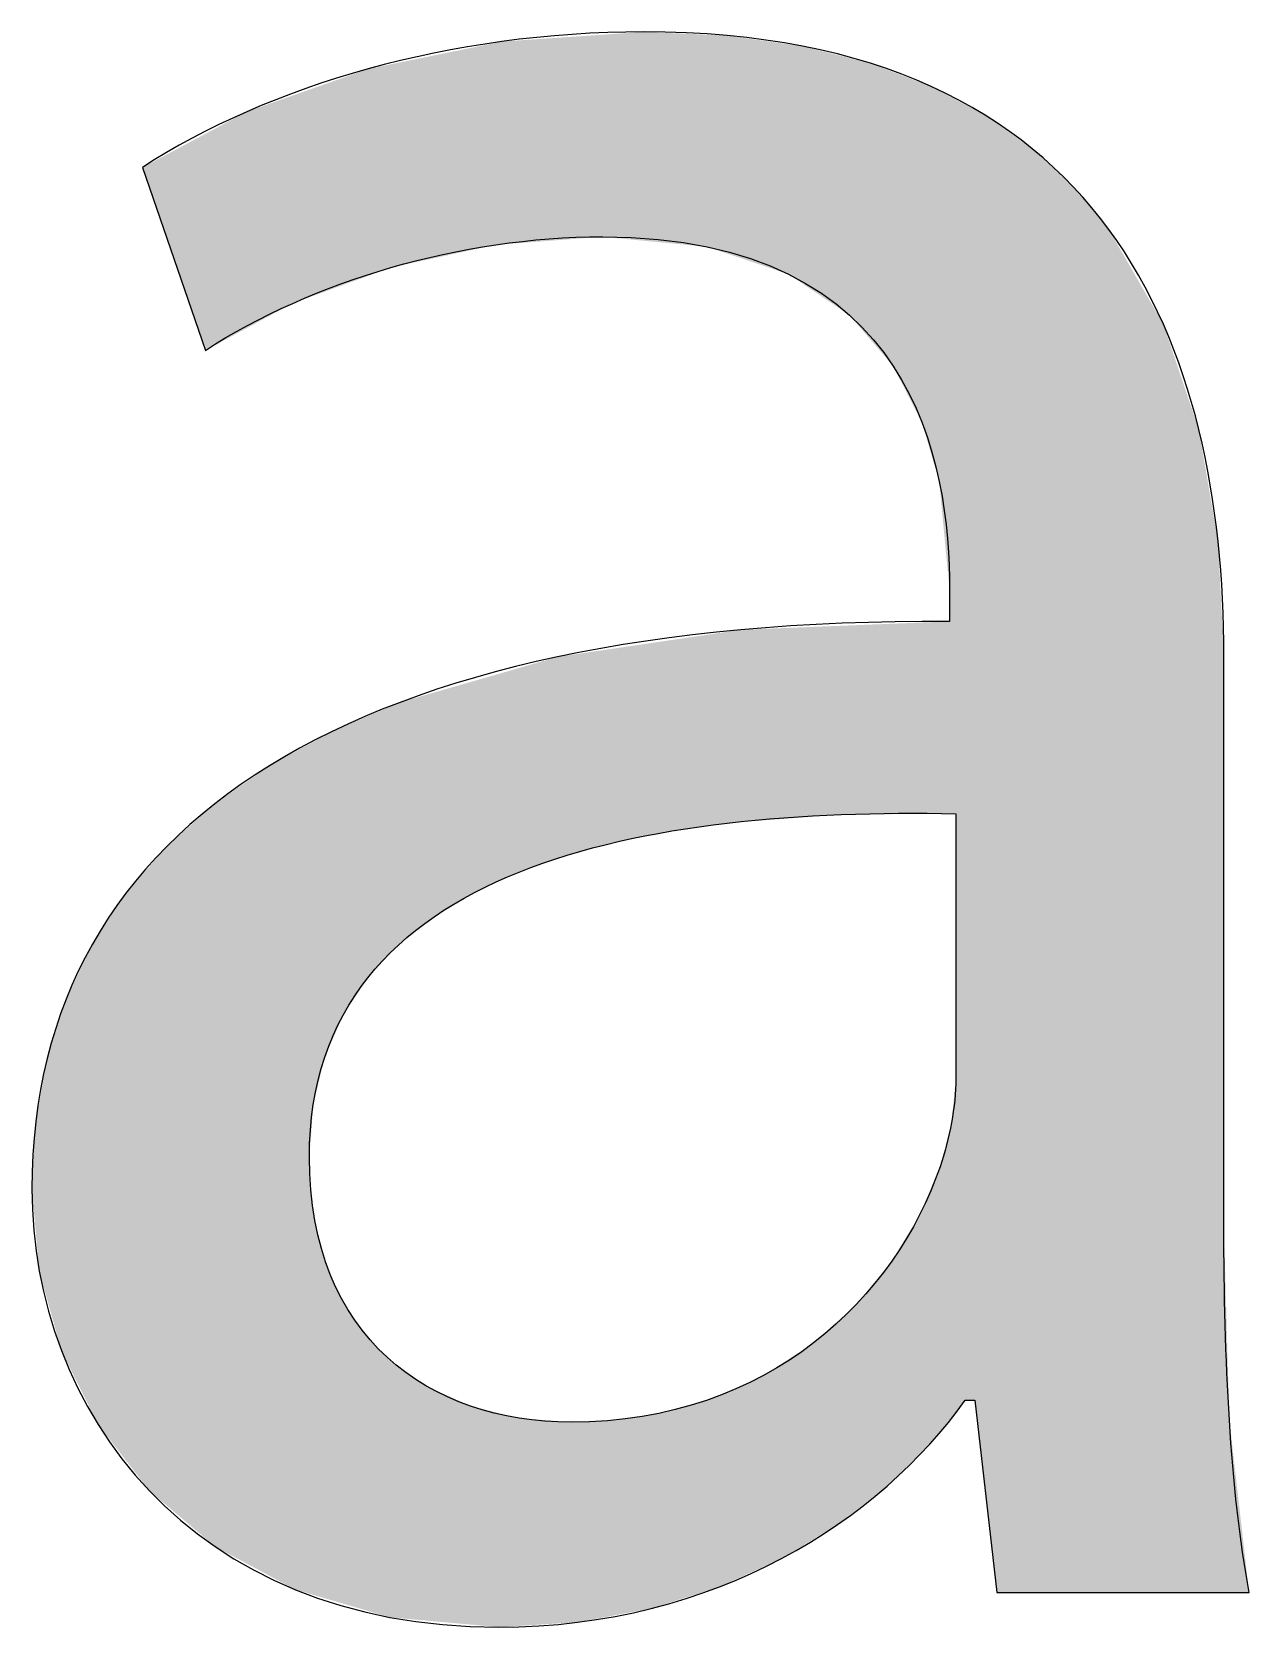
# Model space of a CAD drawing. Extents: x 15 to 401, y -450 to -8.
# Drawn here: x 320.509 to 323.984, y -14.948 to -10.394 of the extents above; entities that cross this region are included whole.
import ezdxf

# ---------------------------------------------------------------- set-up
doc = ezdxf.new("R2010")
doc.units = 0
doc.layers.add('LAYER_1', color=7, linetype='CONTINUOUS')

# ---------------------------------------------------------------- blocks, each defined once
blk = doc.blocks.new('*U48')
at = {"layer": 'LAYER_1', "color": 250}
for points in [[(321.8334, -11.0013), (321.7727, -10.4371), (321.8334, -10.4247)], [(321.8415, -11.0007), (321.8334, -10.4247), (321.8415, -10.423)], [(321.851, -11), (321.8415, -10.423), (321.851, -10.4211)], [(321.8999, -10.9963), (321.851, -10.4211), (321.8999, -10.4177)], [(321.9001, -10.9963), (321.8999, -10.4177), (321.9001, -10.4177)], [(322.0092, -10.9881), (321.9001, -10.4177), (322.0092, -10.4103)], [(322.0372, -10.9861), (322.0092, -10.4103), (322.0372, -10.4084)], [(322.0486, -10.9852), (322.0372, -10.4084), (322.0486, -10.4076)], [(322.067, -10.9838), (322.0486, -10.4076), (322.067, -10.4064)], [(322.1385, -10.9785), (322.067, -10.4064), (322.1385, -10.4015)], [(322.1525, -10.9798), (322.1385, -10.4015), (322.1525, -10.4005)], [(322.1385, -10.9785), (322.1385, -10.4015), (322.1525, -10.9798)], [(322.183, -10.9827), (322.1525, -10.4005), (322.183, -10.3985)], [(322.1525, -10.9798), (322.1525, -10.4005), (322.183, -10.9827)], [(322.2514, -10.9893), (322.183, -10.3985), (322.2514, -10.3938)], [(322.183, -10.9827), (322.183, -10.3985), (322.2514, -10.9893)], [(322.2556, -10.9897), (322.2514, -10.3938), (322.2556, -10.3935)], [(322.2514, -10.9893), (322.2514, -10.3938), (322.2556, -10.9897)], [(322.2556, -10.9897), (322.2556, -10.3935), (322.2774, -10.9918)], [(322.2774, -10.9918), (322.2774, -10.3945), (322.3357, -10.9974)], [(322.3357, -10.9974), (322.3357, -10.397), (322.3455, -10.9983)], [(322.3455, -10.9983), (322.3455, -10.3974), (322.4346, -11.0068)], [(322.4346, -11.0068), (322.4346, -10.4013), (322.4368, -11.007)], [(322.4368, -11.007), (322.4368, -10.4014), (322.4717, -11.0188)], [(322.4717, -11.0188), (322.4717, -10.403), (322.4937, -11.0262)], [(322.4937, -11.0262), (322.4937, -10.4039), (322.4937, -11.0262)], [(322.4937, -11.0262), (322.4937, -10.4039), (322.5187, -11.0347)], [(322.5187, -11.0347), (322.5187, -10.4075), (322.5328, -11.0394)], [(322.5328, -11.0394), (322.5328, -10.4094), (322.5977, -11.0613)], [(322.5977, -11.0613), (322.5977, -10.4186), (322.6492, -11.0787)], [(322.6492, -11.0787), (322.6492, -10.4258), (322.669, -11.0854)], [(322.669, -11.0854), (322.669, -10.4286), (322.7092, -11.1123)], [(321.6341, -11.0446), (321.5764, -10.4773), (321.6341, -10.4655)], [(321.6573, -11.0395), (321.6341, -10.4655), (321.6573, -10.4607)], [(321.7609, -11.017), (321.6573, -10.4607), (321.7609, -10.4395)], [(321.7727, -11.0145), (321.7609, -10.4395), (321.7727, -10.4371)], [(322.7092, -11.1123), (322.7092, -10.4343), (322.7405, -11.1334)], [(322.7405, -11.1334), (322.7405, -10.4422), (322.8089, -11.1794)], [(322.8089, -11.1794), (322.8089, -10.4594), (322.8192, -11.1863)], [(322.8192, -11.1863), (322.8192, -10.462), (322.8433, -11.2025)], [(322.8433, -11.2025), (322.8433, -10.4681), (322.8625, -11.225)], [(322.8625, -11.225), (322.8625, -10.473), (322.903, -11.2722)], [(321.4309, -11.1039), (321.3976, -10.5245), (321.4309, -10.5127)], [(321.4681, -11.0904), (321.4309, -10.5127), (321.4681, -10.4996)], [(321.4691, -11.09), (321.4681, -10.4996), (321.4691, -10.4993)], [(321.4744, -11.0881), (321.4691, -10.4993), (321.4744, -10.4982)], [(321.523, -11.0704), (321.4744, -10.4982), (321.523, -10.4882)], [(321.5311, -11.0674), (321.523, -10.4882), (321.5311, -10.4866)], [(321.5342, -11.0663), (321.5311, -10.4866), (321.5342, -10.4859)], [(321.5553, -11.0617), (321.5342, -10.4859), (321.5553, -10.4816)], [(321.5601, -11.0607), (321.5553, -10.4816), (321.5601, -10.4806)], [(321.5764, -11.0571), (321.5601, -10.4806), (321.5764, -10.4773)], [(322.903, -11.2722), (322.903, -10.4832), (322.9501, -11.3271)], [(322.9501, -11.3271), (322.9501, -10.5011), (322.9636, -11.3428)], [(322.9636, -11.3428), (322.9636, -10.5063), (322.9676, -11.3475)], [(322.9676, -11.3475), (322.9676, -10.5078), (323.0433, -11.4958)], [(321.3013, -11.1511), (321.2613, -10.5725), (321.3013, -10.5584)], [(321.3053, -11.1497), (321.3013, -10.5584), (321.3053, -10.557)], [(321.3125, -11.147), (321.3053, -10.557), (321.3125, -10.5544)], [(321.3168, -11.1454), (321.3125, -10.5544), (321.3168, -10.5529)], [(321.3356, -11.1386), (321.3168, -10.5529), (321.3356, -10.5463)], [(321.3452, -11.1351), (321.3356, -10.5463), (321.3452, -10.5429)], [(321.3611, -11.1293), (321.3452, -10.5429), (321.3611, -10.5373)], [(321.3642, -11.1282), (321.3611, -10.5373), (321.3642, -10.5362)], [(321.393, -11.1177), (321.3642, -10.5362), (321.393, -10.5261)], [(321.3976, -11.116), (321.393, -10.5261), (321.3976, -10.5245)], [(323.0433, -11.4958), (323.0433, -10.5366), (323.0502, -11.5094)], [(323.0502, -11.5094), (323.0502, -10.5393), (323.0719, -11.5836)], [(323.0719, -11.5836), (323.0719, -10.5475), (323.0763, -11.5986)], [(323.0763, -11.5986), (323.0763, -10.5492), (323.0992, -11.6771)], [(323.0992, -11.6771), (323.0992, -10.5614), (323.1014, -11.7003)], [(323.1014, -11.7003), (323.1014, -10.5626), (323.1286, -11.9865)], [(321.1877, -11.2039), (321.1228, -10.6213), (321.1877, -10.5984)], [(321.2536, -11.1684), (321.1877, -10.5984), (321.2536, -10.5752)], [(321.2613, -11.1657), (321.2536, -10.5752), (321.2613, -10.5725)], [(321.1228, -11.2389), (321.0324, -10.6696), (321.1228, -10.6213)], [(323.2006, -14.2997), (323.2006, -10.6154), (323.2299, -14.5547)], [(323.2299, -14.5547), (323.2299, -10.631), (323.2636, -14.8487)], [(321.0044, -11.3027), (320.8942, -10.7434), (321.0044, -10.6846)], [(321.031, -11.2883), (321.0044, -10.6846), (321.031, -10.6703)], [(321.0324, -11.2876), (321.031, -10.6703), (321.0324, -10.6696)], [(320.8942, -10.9829), (320.8447, -10.7698), (320.8942, -10.7434)], [(320.8942, -10.9829), (320.8942, -10.7434), (321.0044, -11.3027)], [(320.8447, -10.8391), (320.8245, -10.7806), (320.8447, -10.7698)], [(320.8447, -10.8391), (320.8447, -10.7698), (320.8942, -10.9829)], [(322.4717, -12.6555), (322.4368, -12.1147), (322.4717, -12.1095)], [(322.4937, -12.6524), (322.4717, -12.1095), (322.4937, -12.1062)], [(322.5187, -12.6505), (322.4937, -12.1062), (322.5187, -12.1025)], [(322.4937, -12.6524), (322.4937, -12.1062), (322.4937, -12.1062)], [(322.5328, -12.6494), (322.5187, -12.1025), (322.5328, -12.1005)], [(322.5977, -12.6445), (322.5328, -12.1005), (322.5977, -12.0979)], [(322.6492, -12.6407), (322.5977, -12.0979), (322.6492, -12.0958)], [(322.669, -12.6392), (322.6492, -12.0958), (322.669, -12.095)], [(322.7092, -12.6362), (322.669, -12.095), (322.7092, -12.0934)], [(322.7405, -12.6338), (322.7092, -12.0934), (322.7405, -12.0921)], [(322.8089, -12.6287), (322.7405, -12.0921), (322.8089, -12.0894)], [(322.8192, -12.6279), (322.8089, -12.0894), (322.8192, -12.089)], [(322.8433, -12.6277), (322.8192, -12.089), (322.8433, -12.088)], [(322.8625, -12.6276), (322.8433, -12.088), (322.8625, -12.0873)], [(322.903, -12.6273), (322.8625, -12.0873), (322.903, -12.0856)], [(322.9501, -12.627), (322.903, -12.0856), (322.9501, -12.0838)], [(322.9636, -12.6269), (322.9501, -12.0838), (322.9636, -12.0832)], [(322.9676, -12.6268), (322.9636, -12.0832), (322.9676, -12.0831)], [(323.0433, -12.6263), (322.9676, -12.0831), (323.0433, -12.08)], [(323.0502, -12.6263), (323.0433, -12.08), (323.0502, -12.0797)], [(323.0719, -12.6261), (323.0502, -12.0797), (323.0719, -12.0789)], [(323.0763, -12.6261), (323.0719, -12.0789), (323.0763, -12.0787)], [(323.0992, -12.6259), (323.0763, -12.0787), (323.0992, -12.0778)], [(323.1014, -12.6259), (323.0992, -12.0778), (323.1014, -12.0777)], [(323.1286, -12.6257), (323.1014, -12.0777), (323.1286, -12.0766)], [(322.1385, -12.7169), (322.067, -12.1693), (322.1385, -12.1588)], [(322.1525, -12.7132), (322.1385, -12.1588), (322.1525, -12.1567)], [(322.183, -12.7051), (322.1525, -12.1567), (322.183, -12.1522)], [(322.2514, -12.6915), (322.183, -12.1522), (322.2514, -12.1421)], [(322.2556, -12.6907), (322.2514, -12.1421), (322.2556, -12.1414)], [(322.2774, -12.6864), (322.2556, -12.1414), (322.2774, -12.1382)], [(322.3357, -12.6748), (322.2774, -12.1382), (322.3357, -12.1296)], [(322.3455, -12.6734), (322.3357, -12.1296), (322.3455, -12.1282)], [(322.4346, -12.6607), (322.3455, -12.1282), (322.4346, -12.115)], [(322.4368, -12.6604), (322.4346, -12.115), (322.4368, -12.1147)], [(322.0092, -12.7538), (321.9001, -12.2094), (322.0092, -12.1779)], [(322.0372, -12.7439), (322.0092, -12.1779), (322.0372, -12.1737)], [(322.0486, -12.7409), (322.0372, -12.1737), (322.0486, -12.1721)], [(322.067, -12.736), (322.0486, -12.1721), (322.067, -12.1693)], [(321.7609, -12.8576), (321.6573, -12.2795), (321.7609, -12.2496)], [(321.7727, -12.8505), (321.7609, -12.2496), (321.7727, -12.2462)], [(321.8334, -12.8227), (321.7727, -12.2462), (321.8334, -12.2287)], [(321.8415, -12.819), (321.8334, -12.2287), (321.8415, -12.2263)], [(321.851, -12.8146), (321.8415, -12.2263), (321.851, -12.2236)], [(321.8999, -12.7922), (321.851, -12.2236), (321.8999, -12.2095)], [(321.9001, -12.7921), (321.8999, -12.2095), (321.9001, -12.2094)], [(321.6341, -12.9382), (321.5764, -12.3029), (321.6341, -12.2863)], [(321.6573, -12.9198), (321.6341, -12.2863), (321.6573, -12.2795)], [(321.523, -13.0352), (321.4744, -12.3444), (321.523, -12.3235)], [(321.5311, -13.0266), (321.523, -12.3235), (321.5311, -12.3201)], [(321.5342, -13.0232), (321.5311, -12.3201), (321.5342, -12.3187)], [(321.5553, -13.0006), (321.5342, -12.3187), (321.5553, -12.3097)], [(321.5601, -12.9968), (321.5553, -12.3097), (321.5601, -12.3076)], [(321.5764, -12.9839), (321.5601, -12.3076), (321.5764, -12.3029)], [(321.393, -13.2109), (321.3642, -12.3917), (321.393, -12.3793)], [(321.3976, -13.2005), (321.393, -12.3793), (321.3976, -12.3774)], [(321.4309, -13.1501), (321.3976, -12.3774), (321.4309, -12.3631)], [(321.4681, -13.094), (321.4309, -12.3631), (321.4681, -12.3471)], [(321.4691, -13.0929), (321.4681, -12.3471), (321.4691, -12.3467)], [(321.4744, -13.0873), (321.4691, -12.3467), (321.4744, -12.3444)], [(321.3013, -14.8526), (321.2613, -12.4481), (321.3013, -12.4262)], [(321.3053, -13.5539), (321.3013, -12.4262), (321.3053, -12.424)], [(321.3125, -13.4561), (321.3053, -12.424), (321.3125, -12.42)], [(321.3168, -13.4384), (321.3125, -12.42), (321.3168, -12.4177)], [(321.3356, -13.3607), (321.3168, -12.4177), (321.3356, -12.4074)], [(321.3452, -13.3209), (321.3356, -12.4074), (321.3452, -12.4021)], [(321.3611, -13.2843), (321.3452, -12.4021), (321.3611, -12.3934)], [(321.3642, -13.2772), (321.3611, -12.3934), (321.3642, -12.3917)], [(321.2536, -14.8368), (321.1877, -12.4884), (321.2536, -12.4523)], [(321.2613, -14.8409), (321.2536, -12.4523), (321.2613, -12.4481)], [(321.2536, -14.8368), (321.2536, -12.4523), (321.2613, -14.8409)], [(321.2613, -14.8409), (321.2613, -12.4481), (321.3013, -14.8526)], [(321.1877, -14.8014), (321.1228, -12.5336), (321.1877, -12.4884)], [(321.1877, -14.8014), (321.1877, -12.4884), (321.2536, -14.8368)], [(321.1228, -14.7665), (321.0324, -12.5965), (321.1228, -12.5336)], [(321.1228, -14.7665), (321.1228, -12.5336), (321.1877, -14.8014)], [(321.031, -14.7168), (321.0044, -12.6212), (321.031, -12.5975)], [(321.0324, -14.718), (321.031, -12.5975), (321.0324, -12.5965)], [(321.031, -14.7168), (321.031, -12.5975), (321.0324, -14.718)], [(321.0324, -14.718), (321.0324, -12.5965), (321.1228, -14.7665)], [(321.0044, -14.6942), (320.8942, -12.719), (321.0044, -12.6212)], [(321.0044, -14.6942), (321.0044, -12.6212), (321.031, -14.7168)], [(320.8942, -14.6006), (320.8447, -12.7758), (320.8942, -12.719)], [(320.8942, -14.6006), (320.8942, -12.719), (321.0044, -14.6942)], [(320.8447, -14.5585), (320.8245, -12.7989), (320.8447, -12.7758)], [(320.8447, -14.5585), (320.8447, -12.7758), (320.8942, -14.6006)], [(320.8245, -14.5325), (320.7778, -12.8525), (320.8245, -12.7989)], [(320.8245, -14.5325), (320.8245, -12.7989), (320.8447, -14.5585)], [(320.7778, -14.4721), (320.6983, -12.9731), (320.7778, -12.8525)], [(320.7778, -14.4721), (320.7778, -12.8525), (320.8245, -14.5325)], [(320.6983, -14.3694), (320.6818, -12.998), (320.6983, -12.9731)], [(320.6983, -14.3694), (320.6983, -12.9731), (320.7778, -14.4721)], [(320.6818, -14.3363), (320.6068, -13.1554), (320.6818, -12.998)], [(320.6818, -14.3363), (320.6818, -12.998), (320.6983, -14.3694)], [(320.6068, -14.1849), (320.5934, -13.1972), (320.6068, -13.1554)], [(320.6068, -14.1849), (320.6068, -13.1554), (320.6818, -14.3363)], [(320.5934, -14.158), (320.5528, -13.3244), (320.5934, -13.1972)], [(320.5934, -14.158), (320.5934, -13.1972), (320.6068, -14.1849)], [(320.5528, -14.012), (320.5304, -13.4486), (320.5528, -13.3244)], [(320.5528, -14.012), (320.5528, -13.3244), (320.5934, -14.158)], [(323.1465, -14.3331), (323.1342, -13.5077), (323.1465, -13.3816)], [(320.5304, -13.9313), (320.5202, -13.5048), (320.5304, -13.4486)], [(320.5304, -13.9313), (320.5304, -13.4486), (320.5528, -14.012)], [(320.5202, -13.8183), (320.5093, -13.6967), (320.5202, -13.5048)], [(320.5202, -13.8183), (320.5202, -13.5048), (320.5304, -13.9313)], [(323.1342, -14.3484), (323.1286, -13.529), (323.1342, -13.5077)], [(323.1286, -14.3553), (323.1014, -13.6336), (323.1286, -13.529)], [(321.3013, -14.8526), (321.3013, -13.6067), (321.3053, -14.8538)], [(323.0992, -14.3919), (323.0763, -13.693), (323.0992, -13.6388)], [(323.1014, -14.3891), (323.0992, -13.6388), (323.1014, -13.6336)], [(321.3053, -14.8538), (321.3053, -13.6998), (321.3125, -14.8559)], [(323.0719, -14.4257), (323.0502, -13.7545), (323.0719, -13.7033)], [(323.0763, -14.4203), (323.0719, -13.7033), (323.0763, -13.693)], [(321.3125, -14.8559), (321.3125, -13.7545), (321.3168, -14.8571)], [(321.3168, -14.8571), (321.3168, -13.7865), (321.3356, -14.8626)], [(323.0433, -14.4538), (322.9676, -13.8965), (323.0433, -13.7709)], [(323.0502, -14.447), (323.0433, -13.7709), (323.0502, -13.7545)], [(321.3356, -14.8626), (321.3356, -13.867), (321.3452, -14.8654)], [(321.3452, -14.8654), (321.3452, -13.8949), (321.3611, -14.8701)], [(322.9501, -14.5452), (322.903, -13.977), (322.9501, -13.9196)], [(322.9636, -14.532), (322.9501, -13.9196), (322.9636, -13.9032)], [(322.9676, -14.5281), (322.9636, -13.9032), (322.9676, -13.8965)], [(321.3611, -14.8701), (321.3611, -13.9413), (321.3642, -14.871)], [(321.3642, -14.871), (321.3642, -13.9479), (321.393, -14.8794)], [(322.903, -14.5819), (322.8625, -14.0264), (322.903, -13.977)], [(321.393, -14.8794), (321.393, -14.0094), (321.3976, -14.8808)], [(321.3976, -14.8808), (321.3976, -14.0168), (321.4309, -14.8905)], [(322.8625, -14.6134), (322.8433, -14.0438), (322.8625, -14.0264)], [(321.4309, -14.8905), (321.4309, -14.0713), (321.4681, -14.9014)], [(322.8192, -14.6471), (322.8089, -14.0747), (322.8192, -14.0655)], [(322.8433, -14.6283), (322.8192, -14.0655), (322.8433, -14.0438)], [(322.8089, -14.655), (322.7405, -14.1365), (322.8089, -14.0747)], [(321.4681, -14.9014), (321.4681, -14.1192), (321.4691, -14.9017)], [(321.4691, -14.9017), (321.4691, -14.1205), (321.4744, -14.9033)], [(321.4744, -14.9033), (321.4744, -14.1272), (321.523, -14.9175)], [(322.7092, -14.7156), (322.669, -14.1829), (322.7092, -14.1568)], [(322.7405, -14.6966), (322.7092, -14.1568), (322.7405, -14.1365)], [(321.523, -14.9175), (321.523, -14.177), (321.5311, -14.9198)], [(321.5311, -14.9198), (321.5311, -14.1836), (321.5342, -14.9201)], [(321.5342, -14.9201), (321.5342, -14.1862), (321.5553, -14.922)], [(321.5553, -14.922), (321.5553, -14.2035), (321.5601, -14.9225)], [(321.5601, -14.9225), (321.5601, -14.2075), (321.5764, -14.9239)], [(322.6492, -14.752), (322.5977, -14.2292), (322.6492, -14.1958)], [(322.669, -14.7399), (322.6492, -14.1958), (322.669, -14.1829)], [(321.5764, -14.9239), (321.5764, -14.2209), (321.6341, -14.9291)], [(322.5977, -14.7754), (322.5328, -14.261), (322.5977, -14.2292)], [(321.6341, -14.9291), (321.6341, -14.2587), (321.6573, -14.9312)], [(321.6573, -14.9312), (321.6573, -14.2693), (321.7609, -14.9405)], [(322.4368, -14.8439), (322.4346, -14.3006), (322.4368, -14.2997)], [(322.4717, -14.8329), (322.4368, -14.2997), (322.4717, -14.2861)], [(322.4937, -14.8228), (322.4717, -14.2861), (322.4937, -14.2776)], [(322.5187, -14.8114), (322.4937, -14.2776), (322.5187, -14.2678)], [(322.4937, -14.8228), (322.4937, -14.2776), (322.4937, -14.2776)], [(322.5328, -14.805), (322.5187, -14.2678), (322.5328, -14.261)], [(321.7609, -14.9405), (321.7609, -14.3166), (321.7727, -14.9416)], [(321.7727, -14.9416), (321.7727, -14.3196), (321.8334, -14.947)], [(321.8334, -14.947), (321.8334, -14.3346), (321.8415, -14.9478)], [(322.2556, -14.8987), (322.2514, -14.3464), (322.2556, -14.3456)], [(322.2774, -14.8946), (322.2556, -14.3456), (322.2774, -14.3411)], [(322.3357, -14.8761), (322.2774, -14.3411), (322.3357, -14.329)], [(322.3455, -14.8729), (322.3357, -14.329), (322.3455, -14.3269)], [(322.4346, -14.8446), (322.3455, -14.3269), (322.4346, -14.3006)], [(322.067, -14.9339), (322.0486, -14.3626), (322.067, -14.3619)], [(322.1385, -14.9206), (322.067, -14.3619), (322.1385, -14.359)], [(322.1525, -14.9179), (322.1385, -14.359), (322.1525, -14.3585)], [(322.183, -14.9122), (322.1525, -14.3585), (322.183, -14.3548)], [(322.2514, -14.8994), (322.183, -14.3548), (322.2514, -14.3464)]]:
    blk.add_solid(points, dxfattribs=at)
at = {"layer": 'LAYER_1', "color": 250, "extrusion": (0, 0, -1)}
for points in [[(-321.8334, -11.0013), (-321.8334, -10.4247), (-321.8415, -11.0007)], [(-321.8415, -11.0007), (-321.8415, -10.423), (-321.851, -11)], [(-321.851, -11), (-321.851, -10.4211), (-321.8999, -10.9963)], [(-321.8999, -10.9963), (-321.8999, -10.4177), (-321.9001, -10.9963)], [(-321.9001, -10.9963), (-321.9001, -10.4177), (-322.0092, -10.9881)], [(-322.0092, -10.9881), (-322.0092, -10.4103), (-322.0372, -10.9861)], [(-322.0372, -10.9861), (-322.0372, -10.4084), (-322.0486, -10.9852)], [(-322.0486, -10.9852), (-322.0486, -10.4076), (-322.067, -10.9838)], [(-322.067, -10.9838), (-322.067, -10.4064), (-322.1385, -10.9785)], [(-322.2774, -10.9918), (-322.2556, -10.3935), (-322.2774, -10.3945)], [(-322.3357, -10.9974), (-322.2774, -10.3945), (-322.3357, -10.397)], [(-322.3455, -10.9983), (-322.3357, -10.397), (-322.3455, -10.3974)], [(-322.4346, -11.0068), (-322.3455, -10.3974), (-322.4346, -10.4013)], [(-322.4368, -11.007), (-322.4346, -10.4013), (-322.4368, -10.4014)], [(-322.4717, -11.0188), (-322.4368, -10.4014), (-322.4717, -10.403)], [(-322.4937, -11.0262), (-322.4717, -10.403), (-322.4937, -10.4039)], [(-322.4937, -11.0262), (-322.4937, -10.4039), (-322.4937, -10.4039)], [(-322.5187, -11.0347), (-322.4937, -10.4039), (-322.5187, -10.4075)], [(-322.5328, -11.0394), (-322.5187, -10.4075), (-322.5328, -10.4094)], [(-322.5977, -11.0613), (-322.5328, -10.4094), (-322.5977, -10.4186)], [(-322.6492, -11.0787), (-322.5977, -10.4186), (-322.6492, -10.4258)], [(-322.669, -11.0854), (-322.6492, -10.4258), (-322.669, -10.4286)], [(-322.7092, -11.1123), (-322.669, -10.4286), (-322.7092, -10.4343)], [(-321.6341, -11.0446), (-321.6341, -10.4655), (-321.6573, -11.0395)], [(-321.6573, -11.0395), (-321.6573, -10.4607), (-321.7609, -11.017)], [(-321.7609, -11.017), (-321.7609, -10.4395), (-321.7727, -11.0145)], [(-321.7727, -11.0145), (-321.7727, -10.4371), (-321.8334, -11.0013)], [(-322.7405, -11.1334), (-322.7092, -10.4343), (-322.7405, -10.4422)], [(-322.8089, -11.1794), (-322.7405, -10.4422), (-322.8089, -10.4594)], [(-322.8192, -11.1863), (-322.8089, -10.4594), (-322.8192, -10.462)], [(-322.8433, -11.2025), (-322.8192, -10.462), (-322.8433, -10.4681)], [(-322.8625, -11.225), (-322.8433, -10.4681), (-322.8625, -10.473)], [(-322.903, -11.2722), (-322.8625, -10.473), (-322.903, -10.4832)], [(-321.4309, -11.1039), (-321.4309, -10.5127), (-321.4681, -11.0904)], [(-321.4681, -11.0904), (-321.4681, -10.4996), (-321.4691, -11.09)], [(-321.4691, -11.09), (-321.4691, -10.4993), (-321.4744, -11.0881)], [(-321.4744, -11.0881), (-321.4744, -10.4982), (-321.523, -11.0704)], [(-321.523, -11.0704), (-321.523, -10.4882), (-321.5311, -11.0674)], [(-321.5311, -11.0674), (-321.5311, -10.4866), (-321.5342, -11.0663)], [(-321.5342, -11.0663), (-321.5342, -10.4859), (-321.5553, -11.0617)], [(-321.5553, -11.0617), (-321.5553, -10.4816), (-321.5601, -11.0607)], [(-321.5601, -11.0607), (-321.5601, -10.4806), (-321.5764, -11.0571)], [(-321.5764, -11.0571), (-321.5764, -10.4773), (-321.6341, -11.0446)], [(-322.9501, -11.3271), (-322.903, -10.4832), (-322.9501, -10.5011)], [(-322.9636, -11.3428), (-322.9501, -10.5011), (-322.9636, -10.5063)], [(-322.9676, -11.3475), (-322.9636, -10.5063), (-322.9676, -10.5078)], [(-323.0433, -11.4958), (-322.9676, -10.5078), (-323.0433, -10.5366)], [(-321.3013, -11.1511), (-321.3013, -10.5584), (-321.3053, -11.1497)], [(-321.3053, -11.1497), (-321.3053, -10.557), (-321.3125, -11.147)], [(-321.3125, -11.147), (-321.3125, -10.5544), (-321.3168, -11.1454)], [(-321.3168, -11.1454), (-321.3168, -10.5529), (-321.3356, -11.1386)], [(-321.3356, -11.1386), (-321.3356, -10.5463), (-321.3452, -11.1351)], [(-321.3452, -11.1351), (-321.3452, -10.5429), (-321.3611, -11.1293)], [(-321.3611, -11.1293), (-321.3611, -10.5373), (-321.3642, -11.1282)], [(-321.3642, -11.1282), (-321.3642, -10.5362), (-321.393, -11.1177)], [(-321.393, -11.1177), (-321.393, -10.5261), (-321.3976, -11.116)], [(-321.3976, -11.116), (-321.3976, -10.5245), (-321.4309, -11.1039)], [(-323.0502, -11.5094), (-323.0433, -10.5366), (-323.0502, -10.5393)], [(-323.0719, -11.5836), (-323.0502, -10.5393), (-323.0719, -10.5475)], [(-323.0763, -11.5986), (-323.0719, -10.5475), (-323.0763, -10.5492)], [(-323.0992, -11.6771), (-323.0763, -10.5492), (-323.0992, -10.5614)], [(-323.1014, -11.7003), (-323.0992, -10.5614), (-323.1014, -10.5626)], [(-323.1286, -11.9865), (-323.1014, -10.5626), (-323.1286, -10.5771)], [(-321.1877, -11.2039), (-321.1877, -10.5984), (-321.2536, -11.1684)], [(-321.2536, -11.1684), (-321.2536, -10.5752), (-321.2613, -11.1657)], [(-321.2613, -11.1657), (-321.2613, -10.5725), (-321.3013, -11.1511)], [(-323.1286, -12.6257), (-323.1286, -10.5771), (-323.1342, -12.6257)], [(-323.1342, -12.6257), (-323.1286, -10.5771), (-323.1342, -10.58)], [(-323.1342, -12.6257), (-323.1342, -10.58), (-323.1465, -12.6256)], [(-323.1465, -12.6256), (-323.1342, -10.58), (-323.1465, -10.5866)], [(-323.1465, -14.3331), (-323.1465, -10.5866), (-323.1734, -14.2997)], [(-323.1734, -14.2997), (-323.1465, -10.5866), (-323.1734, -10.6009)], [(-323.1734, -14.2997), (-323.1734, -10.6009), (-323.2006, -14.2997)], [(-323.2006, -14.2997), (-323.1734, -10.6009), (-323.2006, -10.6154)], [(-321.1228, -11.2389), (-321.1228, -10.6213), (-321.1877, -11.2039)], [(-323.2299, -14.5547), (-323.2006, -10.6154), (-323.2299, -10.631)], [(-323.2636, -14.8487), (-323.2299, -10.631), (-323.2636, -10.6551)], [(-323.2636, -14.8487), (-323.2636, -10.6551), (-323.3649, -14.8487)], [(-323.3649, -14.8487), (-323.2636, -10.6551), (-323.3649, -10.7272)], [(-321.0044, -11.3027), (-321.0044, -10.6846), (-321.031, -11.2883)], [(-321.031, -11.2883), (-321.031, -10.6703), (-321.0324, -11.2876)], [(-321.0324, -11.2876), (-321.0324, -10.6696), (-321.1228, -11.2389)], [(-323.3649, -14.8487), (-323.3649, -10.7272), (-323.4823, -14.8487)], [(-323.4823, -14.8487), (-323.3649, -10.7272), (-323.4823, -10.8364)], [(-323.4823, -14.8487), (-323.4823, -10.8364), (-323.5831, -14.8487)], [(-323.5831, -14.8487), (-323.4823, -10.8364), (-323.5831, -10.9572)], [(-323.5831, -14.8487), (-323.5831, -10.9572), (-323.7389, -14.8487)], [(-323.7389, -14.8487), (-323.5831, -10.9572), (-323.7389, -11.2281)], [(-323.7389, -14.8487), (-323.7389, -11.2281), (-323.8402, -14.8487)], [(-323.8402, -14.8487), (-323.7389, -11.2281), (-323.8402, -11.5289)], [(-323.8402, -14.8487), (-323.8402, -11.5289), (-323.8951, -14.8487)], [(-323.8951, -14.8487), (-323.8402, -11.5289), (-323.8951, -11.8484)], [(-323.8951, -14.8487), (-323.8951, -11.8484), (-323.9117, -14.8487)], [(-323.9117, -14.8487), (-323.8951, -11.8484), (-323.9117, -12.1757)], [(-322.4717, -12.6555), (-322.4717, -12.1095), (-322.4937, -12.6524)], [(-322.4937, -12.6524), (-322.4937, -12.1062), (-322.4937, -12.6524)], [(-322.4937, -12.6524), (-322.4937, -12.1062), (-322.5187, -12.6505)], [(-322.5187, -12.6505), (-322.5187, -12.1025), (-322.5328, -12.6494)], [(-322.5328, -12.6494), (-322.5328, -12.1005), (-322.5977, -12.6445)], [(-322.5977, -12.6445), (-322.5977, -12.0979), (-322.6492, -12.6407)], [(-322.6492, -12.6407), (-322.6492, -12.0958), (-322.669, -12.6392)], [(-322.669, -12.6392), (-322.669, -12.095), (-322.7092, -12.6362)], [(-322.7092, -12.6362), (-322.7092, -12.0934), (-322.7405, -12.6338)], [(-322.7405, -12.6338), (-322.7405, -12.0921), (-322.8089, -12.6287)], [(-322.8089, -12.6287), (-322.8089, -12.0894), (-322.8192, -12.6279)], [(-322.8192, -12.6279), (-322.8192, -12.089), (-322.8433, -12.6277)], [(-322.8433, -12.6277), (-322.8433, -12.088), (-322.8625, -12.6276)], [(-322.8625, -12.6276), (-322.8625, -12.0873), (-322.903, -12.6273)], [(-322.903, -12.6273), (-322.903, -12.0856), (-322.9501, -12.627)], [(-322.9501, -12.627), (-322.9501, -12.0838), (-322.9636, -12.6269)], [(-322.9636, -12.6269), (-322.9636, -12.0832), (-322.9676, -12.6268)], [(-322.9676, -12.6268), (-322.9676, -12.0831), (-323.0433, -12.6263)], [(-323.0433, -12.6263), (-323.0433, -12.08), (-323.0502, -12.6263)], [(-323.0502, -12.6263), (-323.0502, -12.0797), (-323.0719, -12.6261)], [(-323.0719, -12.6261), (-323.0719, -12.0789), (-323.0763, -12.6261)], [(-323.0763, -12.6261), (-323.0763, -12.0787), (-323.0992, -12.6259)], [(-323.0992, -12.6259), (-323.0992, -12.0778), (-323.1014, -12.6259)], [(-323.1014, -12.6259), (-323.1014, -12.0777), (-323.1286, -12.6257)], [(-322.1385, -12.7169), (-322.1385, -12.1588), (-322.1525, -12.7132)], [(-322.1525, -12.7132), (-322.1525, -12.1567), (-322.183, -12.7051)], [(-322.183, -12.7051), (-322.183, -12.1522), (-322.2514, -12.6915)], [(-322.2514, -12.6915), (-322.2514, -12.1421), (-322.2556, -12.6907)], [(-322.2556, -12.6907), (-322.2556, -12.1414), (-322.2774, -12.6864)], [(-322.2774, -12.6864), (-322.2774, -12.1382), (-322.3357, -12.6748)], [(-322.3357, -12.6748), (-322.3357, -12.1296), (-322.3455, -12.6734)], [(-322.3455, -12.6734), (-322.3455, -12.1282), (-322.4346, -12.6607)], [(-322.4346, -12.6607), (-322.4346, -12.115), (-322.4368, -12.6604)], [(-322.4368, -12.6604), (-322.4368, -12.1147), (-322.4717, -12.6555)], [(-322.0092, -12.7538), (-322.0092, -12.1779), (-322.0372, -12.7439)], [(-322.0372, -12.7439), (-322.0372, -12.1737), (-322.0486, -12.7409)], [(-322.0486, -12.7409), (-322.0486, -12.1721), (-322.067, -12.736)], [(-322.067, -12.736), (-322.067, -12.1693), (-322.1385, -12.7169)], [(-321.7609, -12.8576), (-321.7609, -12.2496), (-321.7727, -12.8505)], [(-321.7727, -12.8505), (-321.7727, -12.2462), (-321.8334, -12.8227)], [(-321.8334, -12.8227), (-321.8334, -12.2287), (-321.8415, -12.819)], [(-321.8415, -12.819), (-321.8415, -12.2263), (-321.851, -12.8146)], [(-321.851, -12.8146), (-321.851, -12.2236), (-321.8999, -12.7922)], [(-321.8999, -12.7922), (-321.8999, -12.2095), (-321.9001, -12.7921)], [(-321.9001, -12.7921), (-321.9001, -12.2094), (-322.0092, -12.7538)], [(-321.6341, -12.9382), (-321.6341, -12.2863), (-321.6573, -12.9198)], [(-321.6573, -12.9198), (-321.6573, -12.2795), (-321.7609, -12.8576)], [(-321.523, -13.0352), (-321.523, -12.3235), (-321.5311, -13.0266)], [(-321.5311, -13.0266), (-321.5311, -12.3201), (-321.5342, -13.0232)], [(-321.5342, -13.0232), (-321.5342, -12.3187), (-321.5553, -13.0006)], [(-321.5553, -13.0006), (-321.5553, -12.3097), (-321.5601, -12.9968)], [(-321.5601, -12.9968), (-321.5601, -12.3076), (-321.5764, -12.9839)], [(-321.5764, -12.9839), (-321.5764, -12.3029), (-321.6341, -12.9382)], [(-321.393, -13.2109), (-321.393, -12.3793), (-321.3976, -13.2005)], [(-321.3976, -13.2005), (-321.3976, -12.3774), (-321.4309, -13.1501)], [(-321.4309, -13.1501), (-321.4309, -12.3631), (-321.4681, -13.094)], [(-321.4681, -13.094), (-321.4681, -12.3471), (-321.4691, -13.0929)], [(-321.4691, -13.0929), (-321.4691, -12.3467), (-321.4744, -13.0873)], [(-321.4744, -13.0873), (-321.4744, -12.3444), (-321.523, -13.0352)], [(-321.3013, -13.6067), (-321.3013, -12.4262), (-321.3053, -13.5539)], [(-321.3053, -13.5539), (-321.3053, -12.424), (-321.3125, -13.4561)], [(-321.3125, -13.4561), (-321.3125, -12.42), (-321.3168, -13.4384)], [(-321.3168, -13.4384), (-321.3168, -12.4177), (-321.3356, -13.3607)], [(-321.3356, -13.3607), (-321.3356, -12.4074), (-321.3452, -13.3209)], [(-321.3452, -13.3209), (-321.3452, -12.4021), (-321.3611, -13.2843)], [(-321.3611, -13.2843), (-321.3611, -12.3934), (-321.3642, -13.2772)], [(-321.3642, -13.2772), (-321.3642, -12.3917), (-321.393, -13.2109)], [(-323.1342, -14.3484), (-323.1342, -13.5077), (-323.1465, -14.3331)], [(-323.1286, -14.3553), (-323.1286, -13.529), (-323.1342, -14.3484)], [(-321.3053, -14.8538), (-321.3013, -13.6067), (-321.3053, -13.6998)], [(-323.0992, -14.3919), (-323.0992, -13.6388), (-323.1014, -14.3891)], [(-323.1014, -14.3891), (-323.1014, -13.6336), (-323.1286, -14.3553)], [(-321.3125, -14.8559), (-321.3053, -13.6998), (-321.3125, -13.7545)], [(-323.0719, -14.4257), (-323.0719, -13.7033), (-323.0763, -14.4203)], [(-323.0763, -14.4203), (-323.0763, -13.693), (-323.0992, -14.3919)], [(-321.3168, -14.8571), (-321.3125, -13.7545), (-321.3168, -13.7865)], [(-321.3356, -14.8626), (-321.3168, -13.7865), (-321.3356, -13.867)], [(-323.0433, -14.4538), (-323.0433, -13.7709), (-323.0502, -14.447)], [(-323.0502, -14.447), (-323.0502, -13.7545), (-323.0719, -14.4257)], [(-323.9117, -14.8487), (-323.9117, -13.8047), (-323.9274, -14.8487)], [(-323.9274, -14.8487), (-323.9117, -13.8047), (-323.9274, -14.3571)], [(-321.3452, -14.8654), (-321.3356, -13.867), (-321.3452, -13.8949)], [(-321.3611, -14.8701), (-321.3452, -13.8949), (-321.3611, -13.9413)], [(-322.9501, -14.5452), (-322.9501, -13.9196), (-322.9636, -14.532)], [(-322.9636, -14.532), (-322.9636, -13.9032), (-322.9676, -14.5281)], [(-322.9676, -14.5281), (-322.9676, -13.8965), (-323.0433, -14.4538)], [(-321.3642, -14.871), (-321.3611, -13.9413), (-321.3642, -13.9479)], [(-321.393, -14.8794), (-321.3642, -13.9479), (-321.393, -14.0094)], [(-322.903, -14.5819), (-322.903, -13.977), (-322.9501, -14.5452)], [(-321.3976, -14.8808), (-321.393, -14.0094), (-321.3976, -14.0168)], [(-321.4309, -14.8905), (-321.3976, -14.0168), (-321.4309, -14.0713)], [(-322.8625, -14.6134), (-322.8625, -14.0264), (-322.903, -14.5819)], [(-321.4681, -14.9014), (-321.4309, -14.0713), (-321.4681, -14.1192)], [(-322.8192, -14.6471), (-322.8192, -14.0655), (-322.8433, -14.6283)], [(-322.8433, -14.6283), (-322.8433, -14.0438), (-322.8625, -14.6134)], [(-322.8089, -14.655), (-322.8089, -14.0747), (-322.8192, -14.6471)], [(-321.4691, -14.9017), (-321.4681, -14.1192), (-321.4691, -14.1205)], [(-321.4744, -14.9033), (-321.4691, -14.1205), (-321.4744, -14.1272)], [(-321.523, -14.9175), (-321.4744, -14.1272), (-321.523, -14.177)], [(-322.7092, -14.7156), (-322.7092, -14.1568), (-322.7405, -14.6966)], [(-322.7405, -14.6966), (-322.7405, -14.1365), (-322.8089, -14.655)], [(-321.5311, -14.9198), (-321.523, -14.177), (-321.5311, -14.1836)], [(-321.5342, -14.9201), (-321.5311, -14.1836), (-321.5342, -14.1862)], [(-321.5553, -14.922), (-321.5342, -14.1862), (-321.5553, -14.2035)], [(-321.5601, -14.9225), (-321.5553, -14.2035), (-321.5601, -14.2075)], [(-321.5764, -14.9239), (-321.5601, -14.2075), (-321.5764, -14.2209)], [(-322.6492, -14.752), (-322.6492, -14.1958), (-322.669, -14.7399)], [(-322.669, -14.7399), (-322.669, -14.1829), (-322.7092, -14.7156)], [(-321.6341, -14.9291), (-321.5764, -14.2209), (-321.6341, -14.2587)], [(-322.5977, -14.7754), (-322.5977, -14.2292), (-322.6492, -14.752)], [(-321.6573, -14.9312), (-321.6341, -14.2587), (-321.6573, -14.2693)], [(-321.7609, -14.9405), (-321.6573, -14.2693), (-321.7609, -14.3166)], [(-322.4368, -14.8439), (-322.4368, -14.2997), (-322.4717, -14.8329)], [(-322.4717, -14.8329), (-322.4717, -14.2861), (-322.4937, -14.8228)], [(-322.4937, -14.8228), (-322.4937, -14.2776), (-322.4937, -14.8228)], [(-322.4937, -14.8228), (-322.4937, -14.2776), (-322.5187, -14.8114)], [(-322.5187, -14.8114), (-322.5187, -14.2678), (-322.5328, -14.805)], [(-322.5328, -14.805), (-322.5328, -14.261), (-322.5977, -14.7754)], [(-321.7727, -14.9416), (-321.7609, -14.3166), (-321.7727, -14.3196)], [(-321.8334, -14.947), (-321.7727, -14.3196), (-321.8334, -14.3346)], [(-321.8415, -14.9478), (-321.8334, -14.3346), (-321.8415, -14.3366)], [(-321.8415, -14.9478), (-321.8415, -14.3366), (-321.851, -14.9472)], [(-321.851, -14.9472), (-321.8415, -14.3366), (-321.851, -14.339)], [(-321.851, -14.9472), (-321.851, -14.339), (-321.8999, -14.9442)], [(-321.8999, -14.9442), (-321.851, -14.339), (-321.8999, -14.3511)], [(-322.2556, -14.8987), (-322.2556, -14.3456), (-322.2774, -14.8946)], [(-322.2774, -14.8946), (-322.2774, -14.3411), (-322.3357, -14.8761)], [(-322.3357, -14.8761), (-322.3357, -14.329), (-322.3455, -14.8729)], [(-322.3455, -14.8729), (-322.3455, -14.3269), (-322.4346, -14.8446)], [(-322.4346, -14.8446), (-322.4346, -14.3006), (-322.4368, -14.8439)], [(-321.8999, -14.9442), (-321.8999, -14.3511), (-321.9001, -14.9442)], [(-321.9001, -14.9442), (-321.8999, -14.3511), (-321.9001, -14.3512)], [(-321.9001, -14.9442), (-321.9001, -14.3512), (-322.0092, -14.9375)], [(-322.0092, -14.9375), (-321.9001, -14.3512), (-322.0092, -14.3596)], [(-322.0092, -14.9375), (-322.0092, -14.3596), (-322.0372, -14.9358)], [(-322.0372, -14.9358), (-322.0092, -14.3596), (-322.0372, -14.3617)], [(-322.0372, -14.9358), (-322.0372, -14.3617), (-322.0486, -14.9351)], [(-322.0486, -14.9351), (-322.0372, -14.3617), (-322.0486, -14.3626)], [(-322.0486, -14.9351), (-322.0486, -14.3626), (-322.067, -14.9339)], [(-322.067, -14.9339), (-322.067, -14.3619), (-322.1385, -14.9206)], [(-322.1385, -14.9206), (-322.1385, -14.359), (-322.1525, -14.9179)], [(-322.1525, -14.9179), (-322.1525, -14.3585), (-322.183, -14.9122)], [(-322.183, -14.9122), (-322.183, -14.3548), (-322.2514, -14.8994)], [(-322.2514, -14.8994), (-322.2514, -14.3464), (-322.2556, -14.8987)], [(-323.9274, -14.8487), (-323.9274, -14.3571), (-323.9837, -14.8487)]]:
    blk.add_solid(points, dxfattribs=at)
blk = doc.blocks.new('BLOCK_10')
at = {"layer": 'LAYER_1'}
for points, knots in [([(323.2636, -14.8487), (323.2636, -14.8487), (323.2006, -14.2997), (323.2006, -14.2997), (323.2006, -14.2997), (323.1734, -14.2997), (323.1734, -14.2997), (322.9305, -14.6417), (322.4623, -14.9478), (321.8415, -14.9478), (320.9596, -14.9478), (320.5093, -14.3268), (320.5093, -13.6967), (320.5093, -12.6437), (321.4453, -12.0677), (323.1286, -12.0766), (323.1286, -12.0766), (323.1286, -11.9865), (323.1286, -11.9865), (323.1286, -11.6265), (323.0294, -10.9785), (322.1385, -10.9785), (321.7333, -10.9785), (321.3103, -11.1046), (321.0044, -11.3027), (321.0044, -11.3027), (320.8245, -10.7806), (320.8245, -10.7806), (321.1845, -10.5465), (321.7065, -10.3935), (322.2556, -10.3935), (323.5875, -10.3935), (323.9117, -11.3027), (323.9117, -12.1757), (323.9117, -12.1757), (323.9117, -13.8047), (323.9117, -13.8047), (323.9117, -14.1828), (323.9296, -14.5517), (323.9837, -14.8487), (323.9837, -14.8487), (323.2636, -14.8487), (323.2636, -14.8487)], [0, 0, 0, 0, 1, 1, 1, 2, 2, 2, 3, 3, 3, 4, 4, 4, 5, 5, 5, 6, 6, 6, 7, 7, 7, 8, 8, 8, 9, 9, 9, 10, 10, 10, 11, 11, 11, 12, 12, 12, 13, 13, 13, 14, 14, 14, 14]), ([(323.1465, -12.6256), (322.2825, -12.6077), (321.3013, -12.7606), (321.3013, -13.6067), (321.3013, -14.1197), (321.6434, -14.3626), (322.0486, -14.3626), (322.6156, -14.3626), (322.9756, -14.0026), (323.1014, -13.6336), (323.1286, -13.5527), (323.1465, -13.4627), (323.1465, -13.3816), (323.1465, -13.3816), (323.1465, -12.6256), (323.1465, -12.6256)], [0, 0, 0, 0, 1, 1, 1, 2, 2, 2, 3, 3, 3, 4, 4, 4, 5, 5, 5, 5])]:
    blk.add_open_spline(points, degree=3, knots=knots, dxfattribs=at)
at = {"layer": 'LAYER_1', "color": 250}
blk.add_blockref('*U48', (0, 0), dxfattribs=at)

msp = doc.modelspace()

# ---------------------------------------------------------------- block references
at = {"layer": 'LAYER_1'}
msp.add_blockref('BLOCK_10', (0, 0), dxfattribs=at)

doc.saveas('drawing.dxf')
